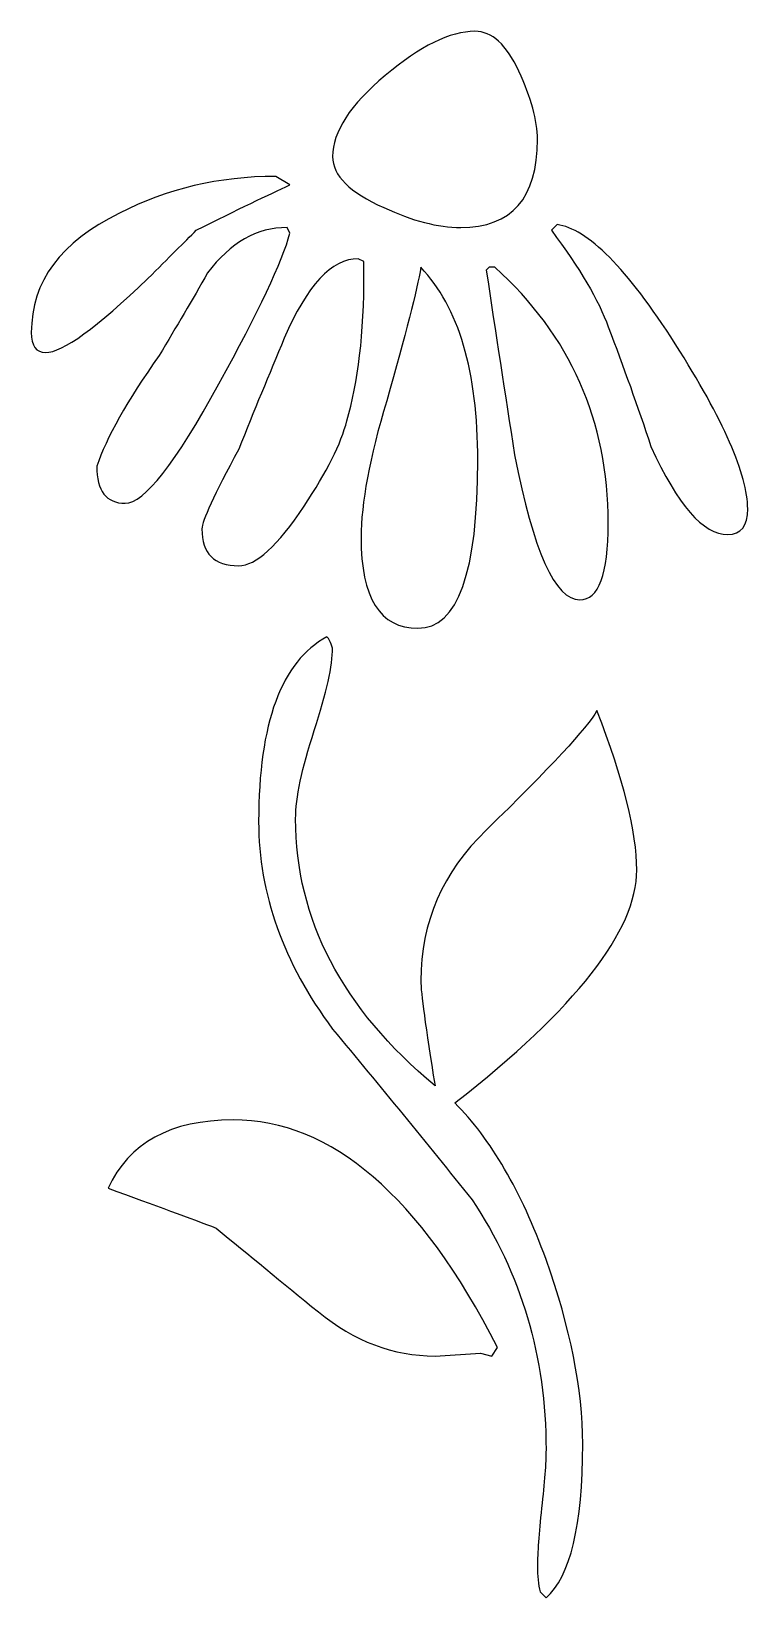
# Model space of a CAD drawing. Header units: centimetres. Extents: x -4.1 to 4.1, y -8.9 to 8.9.
import ezdxf

# ---------------------------------------------------------------- set-up
doc = ezdxf.new("R2010")
doc.units = ezdxf.units.CM
doc.header["$MEASUREMENT"] = 0
doc.layers.add('Camada 1', color=7, linetype='Continuous')

msp = doc.modelspace()

# ---------------------------------------------------------------- linework, layer by layer
at = {"layer": 'Camada 1'}
for points, knots in [([(1.68636, 7.69346), (1.68636, 7.0234), (1.39273, 6.69005), (0.81107, 6.69005), (0.81107, 6.69005), (0.55154, 6.69005), (0.25955, 6.7662), (-0.06454, 6.91714), (-0.06454, 6.91714), (-0.45353, 7.0883), (-0.64853, 7.28261), (-0.64853, 7.49912), (-0.64853, 7.49912), (-0.64853, 7.77987), (-0.44824, 8.0884), (-0.04867, 8.42275), (-0.04867, 8.42275), (0.34961, 8.75844), (0.69224, 8.92563), (0.97331, 8.92563), (0.97331, 8.92563), (1.16759, 8.92563), (1.33317, 8.77434), (1.47382, 8.47174), (1.47382, 8.47174), (1.61421, 8.16916), (1.68636, 7.90963), (1.68636, 7.69346)], [0, 0, 0, 0, 0.125, 0.125, 0.125, 0.125, 0.25, 0.25, 0.25, 0.25, 0.375, 0.375, 0.375, 0.375, 0.5, 0.5, 0.5, 0.5, 0.625, 0.625, 0.625, 0.625, 0.75, 0.75, 0.75, 0.75, 1, 1, 1, 1]), ([(-1.13452, 7.17469), (-1.37222, 7.06677), (-1.72909, 6.89595), (-2.2028, 6.65761), (-2.2028, 6.65761), (-2.33258, 6.52783), (-2.5163, 6.34442), (-2.75369, 6.10873), (-2.75369, 6.10873), (-3.33567, 5.54658), (-3.72466, 5.2652), (-3.91931, 5.2652), (-3.91931, 5.2652), (-4.02755, 5.2652), (-4.08184, 5.34069), (-4.08184, 5.49229), (-4.08184, 5.49229), (-4.08184, 6.07628), (-3.74651, 6.52782), (-3.07645, 6.85225), (-3.07645, 6.85225), (-2.53749, 7.13168), (-1.94358, 7.27201), (-1.29673, 7.27201), (-1.29673, 7.27201), (-1.29673, 7.27201), (-1.13452, 7.17469), (-1.13452, 7.17469)], [0, 0, 0, 0, 0.125, 0.125, 0.125, 0.125, 0.25, 0.25, 0.25, 0.25, 0.375, 0.375, 0.375, 0.375, 0.5, 0.5, 0.5, 0.5, 0.625, 0.625, 0.625, 0.625, 0.75, 0.75, 0.75, 0.75, 1, 1, 1, 1]), ([(-1.13452, 6.62515), (-1.22125, 6.30135), (-1.49107, 5.7303), (-1.94359, 4.90898), (-1.94359, 4.90898), (-2.44019, 4.00056), (-2.79737, 3.54701), (-3.01155, 3.54701), (-3.01155, 3.54701), (-3.22774, 3.54701), (-3.33566, 3.68737), (-3.33566, 3.96846), (-3.33566, 3.96846), (-3.22774, 4.29252), (-2.9917, 4.71429), (-2.62422, 5.23272), (-2.62422, 5.23272), (-2.42954, 5.55715), (-2.24581, 5.86867), (-2.07301, 6.17159), (-2.07301, 6.17159), (-1.81377, 6.51722), (-1.51286, 6.69001), (-1.16692, 6.69001), (-1.16692, 6.69001), (-1.16692, 6.69001), (-1.13452, 6.62515), (-1.13452, 6.62515)], [0, 0, 0, 0, 0.125, 0.125, 0.125, 0.125, 0.25, 0.25, 0.25, 0.25, 0.375, 0.375, 0.375, 0.375, 0.5, 0.5, 0.5, 0.5, 0.625, 0.625, 0.625, 0.625, 0.75, 0.75, 0.75, 0.75, 1, 1, 1, 1]), ([(4.08185, 3.48217), (4.08185, 3.28749), (4.00636, 3.19052), (3.8551, 3.19052), (3.8551, 3.19052), (3.57403, 3.19052), (3.28236, 3.52519), (2.97983, 4.19528), (2.97983, 4.19528), (2.82849, 4.64946), (2.66627, 5.10333), (2.49313, 5.5572), (2.49313, 5.5572), (2.38523, 5.8598), (2.16902, 6.22593), (1.84495, 6.65763), (1.84495, 6.65763), (1.84495, 6.65763), (1.90983, 6.72251), (1.90983, 6.72251), (1.90983, 6.72251), (2.25577, 6.67949), (2.70601, 6.22594), (3.25719, 5.36258), (3.25719, 5.36258), (3.80808, 4.49817), (4.08185, 3.87113), (4.08185, 3.48217)], [0, 0, 0, 0, 0.125, 0.125, 0.125, 0.125, 0.25, 0.25, 0.25, 0.25, 0.375, 0.375, 0.375, 0.375, 0.5, 0.5, 0.5, 0.5, 0.625, 0.625, 0.625, 0.625, 0.75, 0.75, 0.75, 0.75, 1, 1, 1, 1]), ([(-0.29132, 6.1716), (-0.29132, 5.48167), (-0.35622, 4.91954), (-0.48597, 4.48721), (-0.48597, 4.48721), (-0.55119, 4.22765), (-0.71306, 3.90354), (-0.97262, 3.51455), (-0.97262, 3.51455), (-1.27488, 3.06037), (-1.52351, 2.83526), (-1.71816, 2.83526), (-1.71816, 2.83526), (-1.99759, 2.83526), (-2.13792, 2.9743), (-2.13792, 3.25537), (-2.13792, 3.25537), (-2.13792, 3.34141), (-1.99756, 3.64436), (-1.71816, 4.16276), (-1.71816, 4.16276), (-1.54536, 4.59509), (-1.37222, 5.01686), (-1.19942, 5.42739), (-1.19942, 5.42739), (-0.94021, 6.0312), (-0.65914, 6.3338), (-0.35625, 6.3338), (-0.35625, 6.3338), (-0.35625, 6.3338), (-0.29135, 6.30134), (-0.29135, 6.30134), (-0.29135, 6.30134), (-0.29135, 6.30134), (-0.29135, 6.1716), (-0.29135, 6.1716), (-0.29135, 6.1716), (-0.29135, 6.1716), (-0.29132, 6.1716), (-0.29132, 6.1716)], [0, 0, 0, 0, 0.09090909, 0.09090909, 0.09090909, 0.09090909, 0.18181818, 0.18181818, 0.18181818, 0.18181818, 0.27272727, 0.27272727, 0.27272727, 0.27272727, 0.36363636, 0.36363636, 0.36363636, 0.36363636, 0.45454545, 0.45454545, 0.45454545, 0.45454545, 0.54545455, 0.54545455, 0.54545455, 0.54545455, 0.63636364, 0.63636364, 0.63636364, 0.63636364, 0.72727273, 0.72727273, 0.72727273, 0.72727273, 0.81818182, 0.81818182, 0.81818182, 0.81818182, 1, 1, 1, 1]), ([(1.00575, 4.033), (1.00575, 2.75781), (0.77831, 2.12186), (0.32447, 2.12186), (0.32447, 2.12186), (-0.10791, 2.12186), (-0.32376, 2.46783), (-0.32376, 3.15805), (-0.32376, 3.15805), (-0.32376, 3.54704), (-0.22645, 4.06547), (-0.03211, 4.71433), (-0.03211, 4.71433), (0.18405, 5.47046), (0.31381, 5.97893), (0.35688, 6.2365), (0.35688, 6.2365), (0.78921, 5.78394), (1.00575, 5.04935), (1.00575, 4.033)], [0, 0, 0, 0, 0.16666667, 0.16666667, 0.16666667, 0.16666667, 0.33333333, 0.33333333, 0.33333333, 0.33333333, 0.5, 0.5, 0.5, 0.5, 0.66666667, 0.66666667, 0.66666667, 0.66666667, 1, 1, 1, 1]), ([(2.49313, 3.31995), (2.49313, 2.73795), (2.38523, 2.44661), (2.16902, 2.44661), (2.16902, 2.44661), (1.88798, 2.44661), (1.63932, 2.99747), (1.42517, 4.0979), (1.42517, 4.0979), (1.31727, 4.78979), (1.20866, 5.49228), (1.10275, 6.20406), (1.10275, 6.20406), (1.10275, 6.20406), (1.13516, 6.2365), (1.13516, 6.2365), (1.13516, 6.2365), (1.13516, 6.2365), (1.20008, 6.23651), (1.20008, 6.23651), (1.20008, 6.23651), (2.06112, 5.45982), (2.49313, 4.48724), (2.49313, 3.31995)], [0, 0, 0, 0, 0.14285714, 0.14285714, 0.14285714, 0.14285714, 0.28571429, 0.28571429, 0.28571429, 0.28571429, 0.42857143, 0.42857143, 0.42857143, 0.42857143, 0.57142857, 0.57142857, 0.57142857, 0.57142857, 0.71428571, 0.71428571, 0.71428571, 0.71428571, 1, 1, 1, 1]), ([(2.81788, -0.6325), (2.81788, -1.32407), (2.12602, -2.20828), (0.74585, -3.28717), (0.74585, -3.28717), (1.155, -3.69802), (1.50097, -4.29256), (1.7837, -5.07089), (1.7837, -5.07089), (2.06112, -5.84686), (2.20148, -6.54769), (2.20148, -7.1747), (2.20148, -7.1747), (2.20148, -8.10434), (2.06112, -8.68764), (1.7837, -8.92566), (1.7837, -8.92566), (1.7837, -8.92566), (1.7188, -8.86078), (1.7188, -8.86078), (1.7188, -8.86078), (1.69364, -8.77437), (1.68636, -8.67705), (1.68636, -8.56916), (1.68636, -8.56916), (1.68636, -8.4175), (1.70097, -8.19604), (1.73338, -7.90439), (1.73338, -7.90439), (1.76547, -7.6124), (1.78368, -7.39057), (1.78368, -7.23965), (1.78368, -7.23965), (1.78368, -6.18026), (1.50095, -5.2308), (0.9408, -4.38993), (0.9408, -4.38993), (0.42174, -3.74175), (-0.10793, -3.09292), (-0.64853, -2.44469), (-0.64853, -2.44469), (-1.21, -1.68925), (-1.49107, -0.90235), (-1.49107, -0.08098), (-1.49107, -0.08098), (-1.49107, 1.04292), (-1.23183, 1.74541), (-0.71309, 2.02447), (-0.71309, 2.02447), (-0.69158, 2.0033), (-0.66972, 1.96158), (-0.64853, 1.89668), (-0.64853, 1.89668), (-0.64853, 1.70237), (-0.71838, 1.38887), (-0.85676, 0.95648), (-0.85676, 0.95648), (-0.99977, 0.52415), (-1.06962, 0.18911), (-1.06962, -0.04857), (-1.06962, -0.04857), (-1.06962, -1.19469), (-0.53995, -2.20834), (0.51907, -3.09295), (0.51907, -3.09295), (0.41112, -2.4249), (0.35685, -2.02462), (0.35685, -1.89518), (0.35685, -1.89518), (0.35685, -1.22711), (0.60548, -0.65373), (1.10274, -0.17803), (1.10274, -0.17803), (1.83368, 0.53505), (2.25577, 0.98894), (2.36366, 1.18357), (2.36366, 1.18357), (2.66627, 0.40535), (2.81788, -0.1998), (2.81788, -0.6325)], [0, 0, 0, 0, 0.04761905, 0.04761905, 0.04761905, 0.04761905, 0.0952381, 0.0952381, 0.0952381, 0.0952381, 0.14285714, 0.14285714, 0.14285714, 0.14285714, 0.19047619, 0.19047619, 0.19047619, 0.19047619, 0.23809524, 0.23809524, 0.23809524, 0.23809524, 0.28571429, 0.28571429, 0.28571429, 0.28571429, 0.33333333, 0.33333333, 0.33333333, 0.33333333, 0.38095238, 0.38095238, 0.38095238, 0.38095238, 0.42857143, 0.42857143, 0.42857143, 0.42857143, 0.47619048, 0.47619048, 0.47619048, 0.47619048, 0.52380952, 0.52380952, 0.52380952, 0.52380952, 0.57142857, 0.57142857, 0.57142857, 0.57142857, 0.61904762, 0.61904762, 0.61904762, 0.61904762, 0.66666667, 0.66666667, 0.66666667, 0.66666667, 0.71428571, 0.71428571, 0.71428571, 0.71428571, 0.76190476, 0.76190476, 0.76190476, 0.76190476, 0.80952381, 0.80952381, 0.80952381, 0.80952381, 0.85714286, 0.85714286, 0.85714286, 0.85714286, 0.9047619, 0.9047619, 0.9047619, 0.9047619, 1, 1, 1, 1]), ([(1.2325, -6.07432), (1.2325, -6.07432), (1.1676, -6.17163), (1.1676, -6.17163), (1.1676, -6.17163), (1.1676, -6.17163), (1.03817, -6.13919), (1.03817, -6.13919), (1.03817, -6.13919), (1.03817, -6.13919), (0.51908, -6.17163), (0.51908, -6.17163), (0.51908, -6.17163), (0.04336, -6.17163), (-0.39992, -6.00349), (-0.81042, -5.66876), (-0.81042, -5.66876), (-1.22127, -5.3334), (-1.61023, -5.01492), (-1.97572, -4.71367), (-1.97572, -4.71367), (-2.2571, -4.60575), (-2.66763, -4.45478), (-3.20624, -4.26012), (-3.20624, -4.26012), (-2.97021, -3.7417), (-2.49448, -3.48148), (-1.7827, -3.48148), (-1.7827, -3.48148), (-0.65912, -3.48151), (0.34627, -4.34688), (1.2325, -6.07432)], [0, 0, 0, 0, 0.11111111, 0.11111111, 0.11111111, 0.11111111, 0.22222222, 0.22222222, 0.22222222, 0.22222222, 0.33333333, 0.33333333, 0.33333333, 0.33333333, 0.44444444, 0.44444444, 0.44444444, 0.44444444, 0.55555556, 0.55555556, 0.55555556, 0.55555556, 0.66666667, 0.66666667, 0.66666667, 0.66666667, 0.77777778, 0.77777778, 0.77777778, 0.77777778, 1, 1, 1, 1])]:
    msp.add_open_spline(points, degree=3, knots=knots, dxfattribs=at)

doc.saveas('drawing.dxf')
